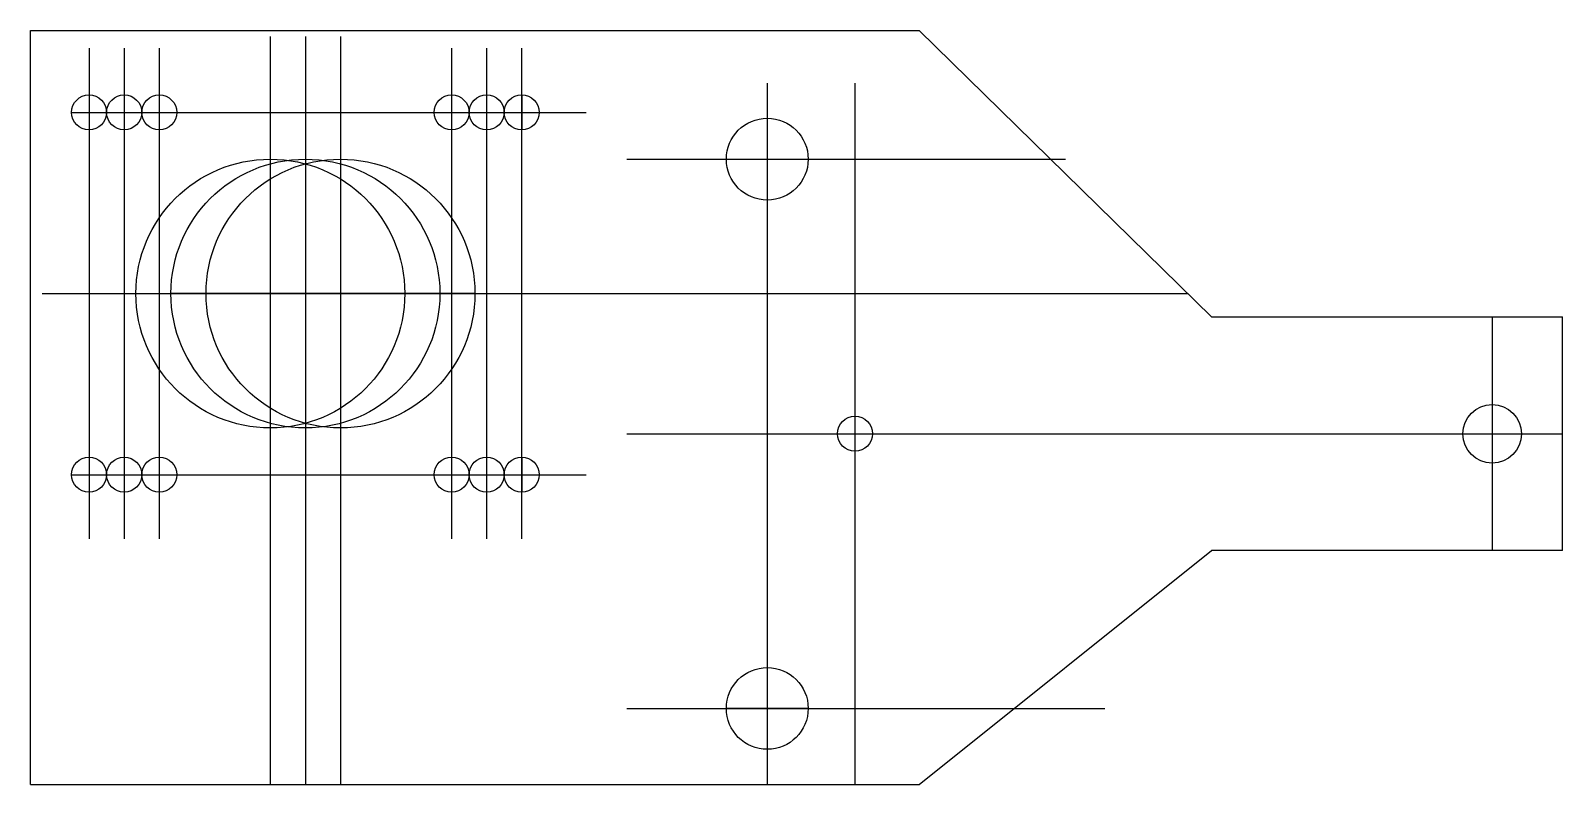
# Model space of a CAD drawing. Header units: millimetres. Extents: x -51 to 80, y 0 to 64.
import ezdxf

# ---------------------------------------------------------------- set-up
doc = ezdxf.new("R2010")
doc.units = ezdxf.units.MM
doc.layers.get('0').update_dxf_attribs({"lineweight": 25, "true_color": 0xffffff})
doc.layers.add('Auxiliary', color=5, linetype='Continuous', lineweight=25, true_color=0x0000ff)
doc.layers.add('Centros', color=7, linetype='Continuous', lineweight=25, true_color=0xffffff)

msp = doc.modelspace()

# ---------------------------------------------------------------- linework, layer by layer
for p, q in [((-51, 0), (-51, 64.5)), ((-51, 64.5), (25, 64.5)), ((50, 40), (25, 64.5)), ((50, 40), (80, 40)), ((80, 20), (80, 40)), ((25, 0), (50, 20)), ((80, 20), (50, 20)), ((-51, 0), (25, 0))]:
    msp.add_line(p, q)
for centre, radius in [((-46, 57.5), 1.5), ((-43, 57.5), 1.5), ((-40, 57.5), 1.5), ((-15, 57.5), 1.5), ((-12, 57.5), 1.5), ((-9, 57.5), 1.5), ((12, 53.5), 3.5), ((-27.5, 42), 11.5), ((-24.5, 42), 11.5), ((19.5, 30), 1.5), ((74, 30), 2.5), ((-46, 26.5), 1.5), ((-43, 26.5), 1.5), ((-40, 26.5), 1.5), ((-15, 26.5), 1.5), ((-12, 26.5), 1.5), ((-9, 26.5), 1.5), ((12, 6.5), 3.5)]:
    msp.add_circle(centre, radius)
at = {"layer": 'Auxiliary'}
for p, q in [((-46, 63), (-46, 21)), ((-43, 63), (-43, 21)), ((-40, 63), (-40, 21)), ((-30.5, 64), (-30.5, 0)), ((-27.5, 64), (-27.5, 0)), ((-24.5, 64), (-24.5, 0)), ((-15, 63), (-15, 21)), ((-12, 63), (-12, 21)), ((-9, 21), (-9, 63)), ((12, 60), (12, 0)), ((19.5, 60), (19.5, 0)), ((-45.5, 57.5), (-3.5, 57.5)), ((0, 53.5), (37.5, 53.5)), ((-50, 42), (48, 42)), ((74, 40), (74, 20)), ((0, 30), (80, 30)), ((-45.5, 26.5), (-3.5, 26.5)), ((0, 6.5), (40.87, 6.5))]:
    msp.add_line(p, q, dxfattribs=at)
at = {"layer": 'Centros'}
for p, q in [((-46, 59), (-46, 56)), ((-43, 59), (-43, 56)), ((-40, 59), (-40, 56)), ((-15, 59), (-15, 56)), ((-12, 59), (-12, 56)), ((-9, 59), (-9, 56)), ((-47.5, 57.5), (-38.5, 57.5)), ((-16.5, 57.5), (-7.5, 57.5)), ((12, 57), (12, 50)), ((-24.5, 53.5), (-24.5, 30.5)), ((8.5, 53.5), (15.5, 53.5)), ((-13, 42), (-39, 42)), ((19.5, 31.5), (19.5, 28.5)), ((74, 32.5), (74, 27.5)), ((18, 30), (21, 30)), ((71.5, 30), (76.5, 30)), ((-46, 28), (-46, 25)), ((-43, 28), (-43, 25)), ((-40, 28), (-40, 25)), ((-15, 28), (-15, 25)), ((-12, 28), (-12, 25)), ((-9, 28), (-9, 25)), ((-47.5, 26.5), (-38.5, 26.5)), ((-16.5, 26.5), (-7.5, 26.5)), ((12, 10), (12, 3)), ((15.5, 6.5), (8.5, 6.5))]:
    msp.add_line(p, q, dxfattribs=at)
msp.add_circle((-30.5, 42), 11.5, dxfattribs=at)

doc.saveas('drawing.dxf')
